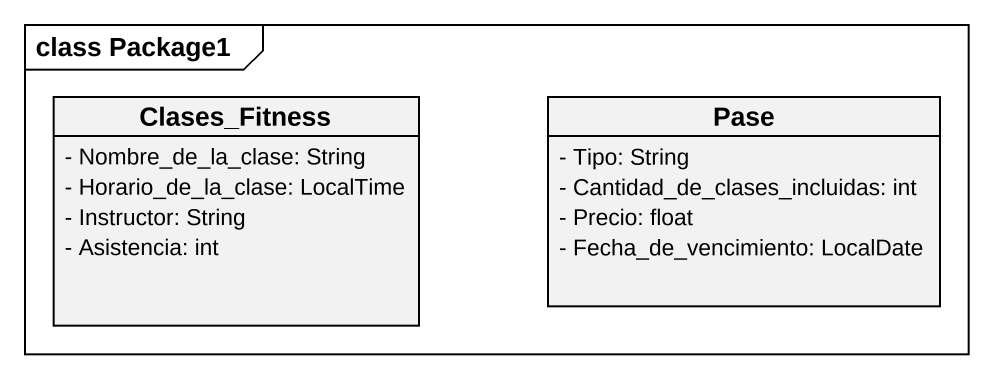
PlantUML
@startuml
mainframe class Package1
hide circle
hide empty members
skinparam classAttributeIconSize 0
class Clases_Fitness {
  - Nombre_de_la_clase: String
  - Horario_de_la_clase: LocalTime
  - Instructor: String
  - Asistencia: int
}
class Pase {
  - Tipo: String
  - Cantidad_de_clases_incluidas: int
  - Precio: float
  - Fecha_de_vencimiento: LocalDate
}
@enduml
